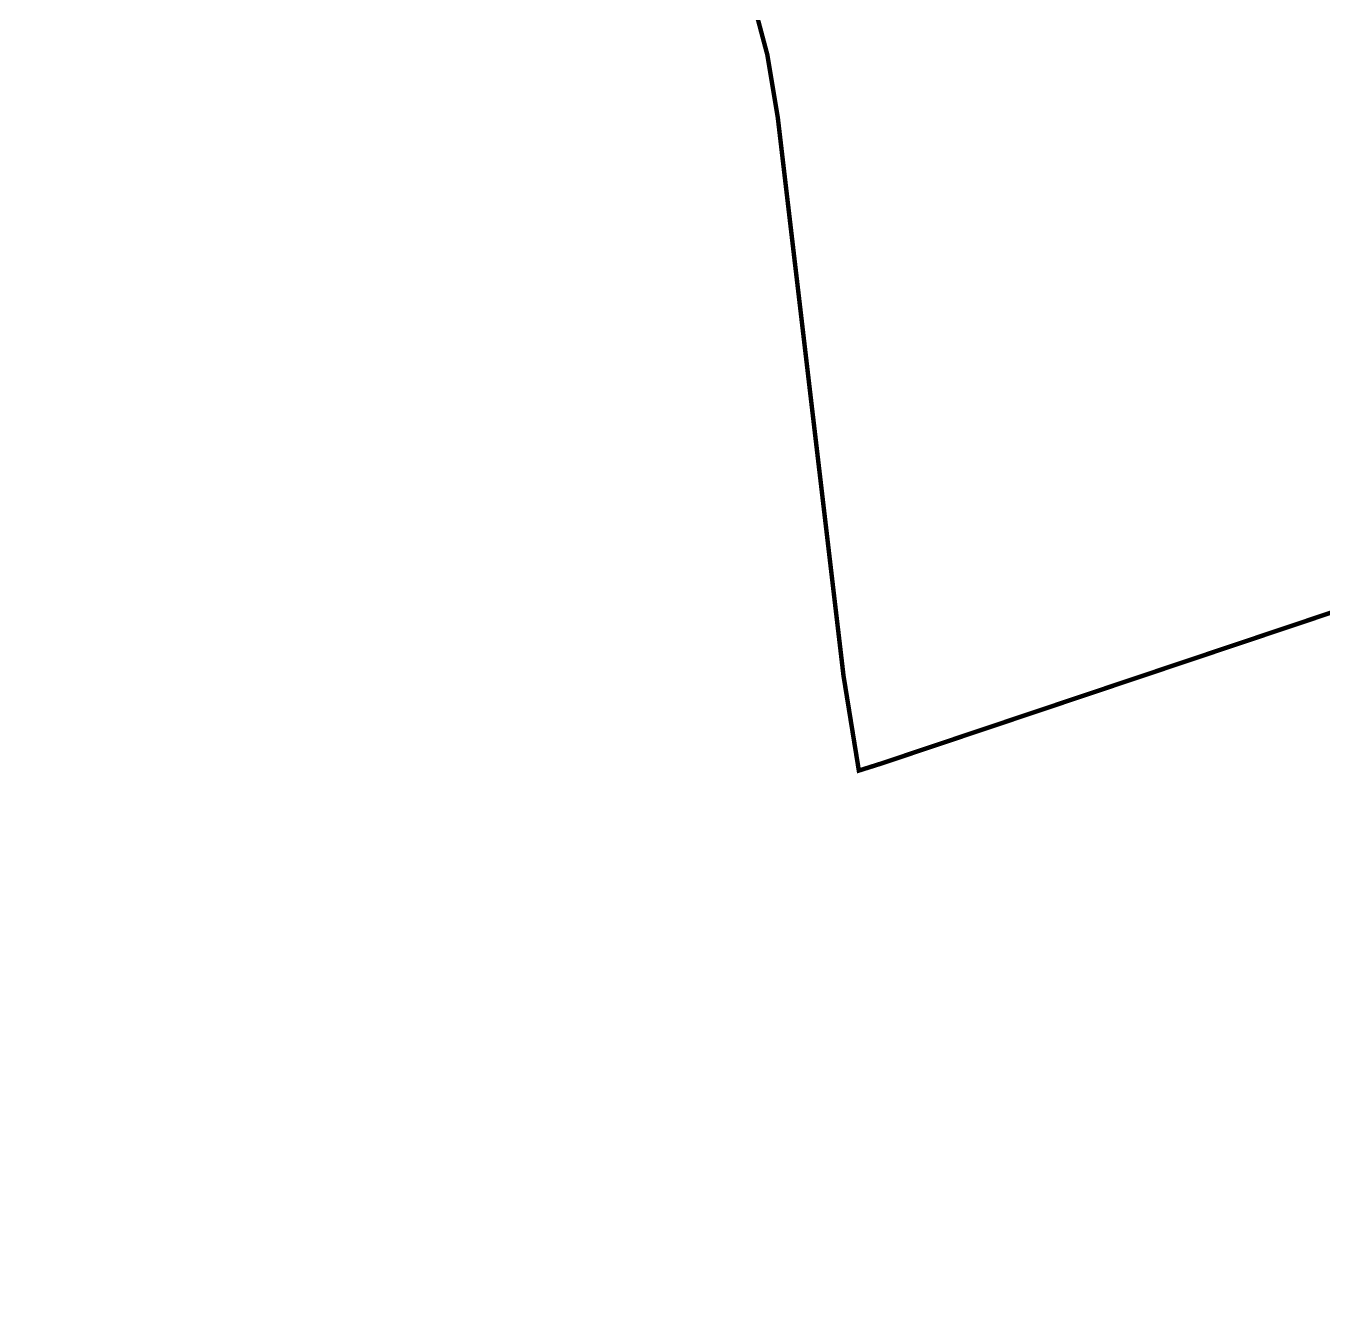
# Model space of a CAD drawing. Header units: millimetres. Extents: x 567980 to 569430, y 2065777 to 2066666.
# Drawn here: x 568005.6 to 568297.7, y 2065777 to 2066066 of the extents above; entities that cross this region are included whole.
import ezdxf
from ezdxf.enums import TextEntityAlignment as Align
from ezdxf.xclip import XClip

# ---------------------------------------------------------------- set-up
doc = ezdxf.new("R2010")
doc.units = ezdxf.units.MM
for name, pattern in [('ACAD_ISO10W100', [18.5, 12, -3, 0.5, -3]), ('CENTER', [3, 1.5, -0.5, 0.5, -0.5]), ('DOT', [0.25, 0, -0.25]), ('HIDDEN', [0.75, 0.5, -0.25])]:
    doc.linetypes.add(name, pattern=pattern)
for name, color, linetype, lineweight in [('boDnv', 54, 'Continuous', 25), ('datKeSog', 251, 'Continuous', 13), ('datMatNc', 150, 'Continuous', 13)]:
    doc.layers.add(name, color=color, linetype=linetype, lineweight=lineweight)
for name, color, linetype in [('BoThamCo', 94, 'Continuous'), ('ChiaLo', 128, 'CENTER'), ('ddc', 32, 'Continuous'), ('ghi_chu', 7, 'Continuous'), ('hatchViaHe+LogDg', 129, 'Continuous'), ('LogDg', 7, 'Continuous'), ('QH', 7, 'Continuous'), ('RANHGIOI', 2, 'HIDDEN'), ('TimDg', 222, 'Continuous'), ('ViaHeS', 32, 'Continuous')]:
    doc.layers.add(name, color=color, linetype=linetype)
doc.styles.add('ARIALB', font='', dxfattribs={"width": 0.75})
doc.styles.add('avantH', font='', dxfattribs={"height": 10})
doc.styles.add('avh', font='')
doc.styles.add('rms', font='romans.shx', dxfattribs={"width": 0.7, "bigfont": 'vns.shx'})
doc.styles.get('ARIALB').set_extended_font_data('.VnArialH', bold=True)
doc.styles.get('avantH').set_extended_font_data('.VnAvantH')
doc.styles.get('avh').set_extended_font_data('.VnAvantH')
doc.linetypes.add('ADL', pattern='A,0.125,-0.15,["++",rms,S=0.5,R=0,X=0,Y=-0.2245],-1.35,1.125', length=2.75)

# ---------------------------------------------------------------- blocks, each defined once
blk = doc.blocks.new('moc')
at = {"layer": 'QH', "linetype": 'Continuous'}
h = blk.add_hatch(color=7, dxfattribs=at)
h.paths.add_polyline_path([(0, 0), (0.529, 0, 0.414214), (0, 0.529)])
h.paths.add_polyline_path([(-0.529, 0, 0.414214), (0, -0.529), (0, 0)])
for p, q in [((0, 0.706), (0, -0.706)), ((-0.706, 0), (0.706, 0))]:
    blk.add_line(p, q, dxfattribs=at)
blk.add_circle((0, 0), 0.529, dxfattribs=at)
blk = doc.blocks.new('sl')
at = {"layer": 'ghi_chu', "color": 158}
blk.add_circle((0, 0), 5.75, dxfattribs=at)
at = {"color": 158, "linetype": 'DOT'}
blk.add_wipeout([(0, 5.75), (0.97, 5.67), (1.86, 5.44), (2.47, 5.19), (3.13, 4.82), (3.79, 4.32), (4.43, 3.67), (4.91, 2.99), (5.2, 2.45), (5.53, 1.57), (5.7, 0.77), (5.75, 0), (5.69, -0.85), (5.5, -1.69), (5.23, -2.38), (4.83, -3.13), (4.38, -3.72), (3.93, -4.2), (2.99, -4.91), (2.42, -5.22), (1.54, -5.54), (0.63, -5.72), (0, -5.75), (-0.86, -5.69), (-1.59, -5.52), (-2.41, -5.22), (-3.14, -4.82), (-3.72, -4.39), (-4.31, -3.8), (-4.85, -3.09), (-5.21, -2.43), (-5.52, -1.6), (-5.69, -0.85), (-5.75, 0), (-5.66, 1.01), (-5.49, 1.72), (-5.12, 2.62), (-4.44, 3.66), (-3.55, 4.52), (-2.72, 5.07), (-1.72, 5.49), (-0.8, 5.69)], dxfattribs=at).dxf.layer = 'ghi_chu'
at = {"layer": 'ghi_chu', "color": 32}
for points in [[(-5.12, 2), (5.12, 2)], [(-5.41, -1), (5.41, -1)], [(0, -1), (0, -5.5)]]:
    blk.add_lwpolyline(points, dxfattribs=at)
at = {"layer": 'ghi_chu'}
blk.add_circle((0, 0), 5.5, dxfattribs=at)
at = {"layer": 'ghi_chu', "style": 'avh'}
for tag, height, p in [('SOLO', 1.25, (0, 2.51)), ('DT', 1.5, (-0.01, -0.49))]:
    blk.add_attdef(tag, text='', height=height, dxfattribs=at).set_placement(p, align=Align.CENTER)
blk.add_attdef('MD', text='', height=1.25, dxfattribs=at).set_placement((-0.5, -3), align=Align.RIGHT)
blk.add_attdef('TC', (0.5, -3.02), '', height=1.25, dxfattribs=at)
blk = doc.blocks.new('NEN')
at = {"layer": 'hatchViaHe+LogDg'}
for points in [[(-587.07, -537.11), (-584.48, -545.31), (-606.55, -524.3), (-600.51, -494.52), (-597.92, -502.71), (-594.8, -501.73), (-583.95, -536.13)], [(-582.64, -497.93), (-571.82, -532.26), (-576.47, -533.81), (-587.33, -499.41)], [(-423.49, -534.16), (-413.11, -528.13), (-412.27, -529.54), (-422.66, -535.57)], [(-410.42, -532.74), (-407.94, -531.3), (-413.17, -540.01), (-423.29, -540.22), (-420.82, -538.78), (-421.37, -537.84), (-410.97, -531.8)], [(-492.49, -566.38), (-480.64, -564.47), (-480.36, -566.08), (-492.23, -568)], [(-479.78, -569.73), (-476.95, -569.28), (-484.95, -575.54), (-494.48, -572.11), (-491.65, -571.65), (-491.83, -570.57), (-479.96, -568.66)], [(-527.48, -584.89), (-513.26, -580.13), (-512.58, -582.06), (-526.83, -586.83)], [(-511.13, -586.45), (-507.73, -585.31), (-516.32, -594.66), (-528.77, -592.36), (-525.38, -591.22), (-525.81, -589.93), (-511.56, -585.15)]]:
    blk.add_hatch(color=158, dxfattribs=at).paths.add_polyline_path(points)
at = {"layer": 'boDnv', "color": 10, "linetype": 'ADL', "ltscale": 0.25}
for points in [[(-347.1, -371.65), (-345.68, -362.91), (-347.58, -344.59), (-352.44, -342.85), (-372.52, -344.35), (-379.45, -332.8), (-383.47, -322.51), (-384.01, -317.59), (-384.91, -299.69), (-388.86, -282.5), (-395.14, -262.66), (-392.97, -248.87), (-390.25, -245.23), (-399.67, -212.94), (-398.65, -203.5), (-393.52, -200.09), (-393.8, -199.24), (-399.36, -196.52), (-406.93, -199.16), (-425.15, -208.88), (-427.48, -212.81), (-426.6, -303.43), (-428.53, -349.46), (-429.6, -396.96, 0.463367), (-427.32, -398.98), (-397.84, -394.76, -0.209295), (-388.18, -397.43), (-380.8, -403.44, -0.127242), (-370.85, -416.95), (-367.12, -426.23), (-356.52, -422.67), (-355.85, -414.68), (-354.14, -406.66), (-352.87, -394.65), (-350.55, -392.42), (-348.55, -382.98)], [(-435.97, -312.18, 0.428671), (-437.98, -310.1), (-474.05, -310.35, 0.027762), (-480.3, -310.75), (-480.93, -327.41), (-487.25, -343.55), (-486.1, -355.05), (-460.93, -352.53), (-449.03, -352.78), (-439.98, -353.69), (-437.58, -351.56), (-437.53, -349.17)], [(-437.85, -363.4), (-440.24, -360.69), (-449.45, -359.78), (-460.65, -359.54), (-485.8, -362.06), (-505.22, -368.07), (-507.34, -371.32), (-503.05, -407.8, 0.384944), (-501.03, -409.56), (-496.6, -409.49, 0.038381), (-481.87, -408.12), (-440.31, -401, 0.35895), (-438.65, -399.07)], [(-377.34, -419.56, 0.127242), (-385.21, -408.87), (-392.6, -402.86, 0.209295), (-396.85, -401.69), (-428.14, -406.17, 0.366712), (-429.85, -408.1), (-429.97, -413.08), (-428.93, -436.71), (-428.11, -444.4), (-425.75, -445.91), (-373.77, -428.46)], [(-438.97, -413.18), (-438.9, -410.27, 0.471725), (-441.24, -408.26), (-480.69, -415.02, -0.038381), (-496.49, -416.49), (-499.8, -416.54, 0.444101), (-501.75, -418.78), (-498.01, -450.57), (-496.01, -462.95), (-489.05, -467.15), (-439.03, -450.36), (-436.88, -447.02), (-437.91, -437.38)]]:
    blk.add_lwpolyline(points, format="xyb", close=True, dxfattribs=at)
at = {"layer": 'BoThamCo'}
for points in [[(-487.47, -288.77), (-490.85, -282.91), (-520.3, -295.23, -0.020962), (-516.75, -308.16, -0.000011), (-516.75, -308.16, 0.399729), (-513.3, -310.44), (-484.63, -305.32, -0.010343), (-482.07, -304.92)], [(-190.08, -385.01), (-478.59, -481.84, 0.414214), (-479.06, -482.79), (-478.43, -484.68, 0.414214), (-477.48, -485.15), (-188.97, -388.33, 1)], [(-523.18, -497), (-522.58, -498.91, 0.414214), (-521.64, -499.4), (-509.24, -495.49, 0.414214), (-508.75, -494.55), (-509.35, -492.64, 0.414214), (-510.29, -492.15), (-522.69, -496.06, 0.414214)], [(-558.5, -511.03, 0.414214), (-558.02, -510.09), (-558.62, -508.18, 0.414214), (-559.56, -507.69), (-572.99, -511.92), (-571.94, -515.26)]]:
    blk.add_lwpolyline(points, format="xyb", close=True, dxfattribs=at)
blk.add_lwpolyline([(-487, -356.15), (-488.27, -343.41), (-481.93, -327.2), (-481.27, -309.86, 0.010892), (-483.75, -310.25), (-512.25, -315.33, 0.409009), (-514.68, -318.76, -0.01039), (-513.77, -325.34), (-509.67, -360.11), (-506.47, -362.17), (-487, -356.15)], format="xyb", dxfattribs=at)
at = {"layer": 'ChiaLo', "ltscale": 5}
for points in [[(-525.86, -297.55), (-490.85, -282.91), (-487.47, -288.77), (-481.26, -307.34)], [(-481.18, -307.33), (-481.93, -327.2), (-488.27, -343.41), (-486.49, -361.23)]]:
    blk.add_lwpolyline(points, dxfattribs=at)
at = {"layer": 'datKeSog'}
for points in [[(-645.6, 117.91), (-648.72, 114.89), (-657.61, -108.51, 0.144979), (-644.71, -159.44), (-560.23, -301.62, -0.120799), (-534.62, -397.06), (-532.94, -474.2), (-529.89, -476.39), (-531.62, -397, 0.12086), (-557.62, -300.13), (-642.13, -157.9, -0.144979), (-654.61, -108.63)], [(-510.89, -452.36), (-525.68, -326.75, 0.11987), (-550.05, -261.17), (-596.73, -192.13), (-609.77, -168.64, -0.039408), (-618.32, -149.89), (-623.24, -136.39, -0.128574), (-629.43, -70.4), (-624.28, -38.95), (-619.11, 11.76, 0.031267), (-616.75, 35.89), (-614.06, 112.2), (-613.93, 116.14), (-616.83, 119.12), (-617.06, 112.3), (-619.75, 35.99, -0.031383), (-622.09, 12.16), (-627.25, -38.56), (-632.39, -69.91, 0.128574), (-626.06, -137.41), (-621.14, -150.91, 0.039408), (-612.39, -170.1), (-599.29, -193.7), (-552.54, -262.85, -0.11987), (-528.66, -327.1), (-513.86, -452.78), (-510.89, -471.18), (-508.48, -467.28)]]:
    blk.add_lwpolyline(points, format="xyb", close=True, dxfattribs=at)
at = {"layer": 'datMatNc'}
blk.add_lwpolyline([(-513.86, -452.78), (-528.66, -327.1, 0.11987), (-552.54, -262.85), (-599.29, -193.7), (-612.39, -170.1, -0.039408), (-621.14, -150.91), (-626.06, -137.41, -0.128574), (-632.39, -69.91), (-627.25, -38.56), (-622.09, 12.16, 0.031383), (-619.75, 35.99), (-617.06, 112.3), (-616.83, 119.12), (-620.7, 123.08), (-640.4, 122.94), (-645.6, 117.91), (-654.61, -108.63, 0.144979), (-642.13, -157.9), (-557.62, -300.13, -0.12086), (-531.62, -397), (-529.89, -476.39), (-525.14, -479.79), (-514.04, -476.29), (-510.89, -471.18)], format="xyb", close=True, dxfattribs=at)
at = {"layer": 'ddc'}
for points in [[(-346.11, -371.79), (-344.67, -362.94), (-346.65, -343.86), (-352.31, -341.83), (-371.98, -343.31), (-378.55, -332.36), (-382.49, -322.27), (-383.02, -317.51), (-383.92, -299.55), (-387.89, -282.23), (-394.12, -262.59), (-392.02, -249.27), (-389.15, -245.43), (-398.66, -212.85), (-397.71, -204.07), (-392.32, -200.5), (-392.99, -198.53), (-399.3, -195.44), (-407.34, -198.25), (-425.87, -208.13), (-428.49, -212.54), (-427.6, -303.41), (-429.53, -349.43), (-430.6, -396.93, 0.463367), (-427.18, -399.97), (-397.7, -395.75, -0.209295), (-388.81, -398.21), (-381.43, -404.22, -0.127242), (-371.77, -417.33), (-367.7, -427.48), (-355.58, -423.41), (-354.86, -414.83), (-353.15, -406.81), (-351.91, -395.12), (-349.63, -392.93), (-347.57, -383.15)], [(-434.97, -312.22, 0.428671), (-437.99, -309.1), (-474.05, -309.35, 0.031488), (-481.27, -309.86), (-481.93, -327.2), (-488.27, -343.41), (-487, -356.15), (-460.89, -353.54), (-449.09, -353.78), (-439.64, -354.72), (-436.59, -352.02), (-436.53, -349.2)], [(-436.84, -363.03), (-439.76, -359.74), (-449.39, -358.78), (-460.69, -358.54), (-486, -361.07), (-505.86, -367.22), (-508.38, -371.08), (-504.04, -407.92, 0.384944), (-501.01, -410.56), (-496.59, -410.49, 0.038381), (-481.71, -409.1), (-440.14, -401.98, 0.35895), (-437.65, -399.09)], [(-376.42, -419.19, 0.127242), (-384.58, -408.1), (-391.97, -402.09, 0.209295), (-396.99, -400.7), (-428.28, -405.18, 0.366712), (-430.85, -408.08), (-430.97, -413.09), (-429.93, -436.78), (-429.05, -444.98), (-425.89, -447.01), (-372.45, -429.07)], [(-437.97, -413.17), (-437.9, -410.3, 0.471725), (-441.41, -407.27), (-480.86, -414.03, -0.038381), (-496.51, -415.49), (-499.82, -415.55, 0.444101), (-502.75, -418.9), (-499, -450.7), (-496.93, -463.56), (-489.17, -468.25), (-438.38, -451.2), (-435.85, -447.26), (-436.91, -437.31)]]:
    blk.add_lwpolyline(points, format="xyb", close=True, dxfattribs=at)
at = {"layer": 'LogDg'}
for points in [[(34.3, -348.77, -0.124666), (14.11, -339.77, 0.262937), (-5.33, -336.77, -0.009345), (-40.96, -349.47), (-145.87, -384.68, 0.405257), (-155.46, -403.23), (-146.56, -432.72), (-158.05, -436.19), (-166.57, -407.94, 0.423227), (-185.7, -398.05), (-272.08, -427.04, 0.40652), (-277.18, -436.96), (-262.95, -483.4), (-271.55, -486.03), (-285.59, -440.23, 0.421949), (-295.79, -434.99), (-422.26, -477.44, 0.346831), (-427.68, -485.73), (-426.66, -497.25, 0.109851), (-417.21, -527.05), (-422.4, -530.06, -0.109851), (-432.64, -497.78), (-433.19, -491.51, 0.484967), (-443.71, -484.63), (-484.2, -498.22, 0.36701), (-492.23, -511.51), (-484.4, -560.01), (-490.33, -560.97), (-497.43, -516.92, 0.457512), (-512.89, -507.39), (-525.34, -511.31, 0.375227), (-533.55, -524.8, 0.049445), (-523.25, -562.12), (-518.4, -576.58), (-525.52, -578.96), (-530.31, -564.66, -0.044276), (-540.22, -530.04, 0.448349), (-555.61, -520.86), (-568.85, -525.04), (-576.07, -502.15), (-552.39, -494.68, 0.333336), (-544, -482.98), (-545.86, -397.31, 0.120559), (-570, -307.2), (-621.98, -219.71, 0.334943), (-635.36, -214.24), (-686.93, -227.85), (-689.8, -216.98), (-647.96, -205.93, 0.498191), (-640.7, -188.2), (-654.38, -165.18, -0.144979), (-668.85, -108.06), (-659.85, 118.23, 0.428088), (-671.92, 130.71), (-689.22, 130.58), (-689.3, 141.83), (-670.34, 141.97, 0.400474), (-658.44, 153.49), (-657.83, 168.9), (-656.06, 189.37), (-648.59, 188.73), (-650.34, 168.43), (-650.89, 154.68, 0.425345), (-638.92, 142.2), (-621.61, 142.33, 0.402651), (-609.71, 153.94), (-609.39, 163.86, -0.019867), (-608.23, 179.94), (-606.8, 192.65), (-600.84, 191.98), (-602.26, 179.27, 0.019867), (-603.39, 163.66), (-603.68, 154.8, 0.425871), (-591.59, 142.41), (-548.36, 142.73), (-548.28, 131.48), (-592.89, 131.16, 0.401789), (-604.79, 119.58), (-607.75, 35.57, -0.005984), (-607.98, 30.72, 0.462462), (-599.18, 22.29), (-555.38, 26.8), (-554.76, 20.83), (-603.24, 15.84, 0.355613), (-610.38, 8.69), (-613.79, -24.84, 0.475348), (-605.01, -33.61), (-508.27, -23.64, 0.016072), (-476.81, -19.37, 0.37392), (-470.14, -11.26), (-470.7, 9.35), (-464.71, 9.51), (-464.24, -7.65, 0.461916), (-454.75, -15.29), (-421.58, -8.99, 0.020567), (-382.01, 0.22), (-299.76, 22.96, 0.415004), (-292.8, 35.29), (-296.97, 50.22), (-285.41, 53.45), (-281.22, 38.44, 0.413423), (-268.92, 31.49), (-169.97, 58.86, 0.427702), (-164.5, 69.05), (-169.62, 84.75), (-163.92, 86.62), (-158.48, 69.96, 0.400853), (-148.74, 64.73), (-123.9, 71.6, 0.437327), (-113.79, 91.17), (-114.46, 93.01), (-128.55, 136.15), (-105.74, 143.6), (-91.77, 100.83), (-90.91, 98.47, 0.429754), (-70.96, 89.77, 0.001079), (-63.93, 92.77, 0.001474), (-62.34, 93.45), (-47.53, 99.91, 0.386536), (-43.13, 109.73), (-48.3, 125.57), (-42.6, 127.44), (-38.08, 113.59, 0.442444), (-27.27, 108.74), (111.62, 169.28, 0.414214), (115.75, 179.81), (109.36, 194.48), (114.86, 196.88), (121.25, 182.21, 0.414214), (131.78, 178.07), (252.97, 230.89), (276.87, 241.31), (291.58, 249.06, 0.419837), (295.27, 261.37), (290.95, 269.2), (301.46, 274.99), (306.06, 266.65, 0.408717), (318.14, 263.03), (326.55, 267.46), (332.15, 256.84), (324.23, 252.66, 0.419466), (320.55, 240.35), (397.09, 101.52, 0.433643), (408.41, 98.65), (440.79, 119.39), (444.02, 114.33), (410.43, 92.81, 0.395048), (407.74, 82.21), (451.06, 3.64, -0.005576), (472.22, -35.78, 0.422017), (490.07, -41.12), (502.99, -33.92), (514.67, -54.89), (500.3, -62.89, 0.404193), (495.05, -80.18), (502.5, -94.71), (491.82, -100.19), (485.09, -87.06, 0.424556), (467.19, -81.64), (316.16, -165.91), (307.21, -171.12, 0.396001), (304.07, -181.61), (326.15, -225.74), (318.1, -229.77), (296.73, -187.04, 0.432664), (285.55, -183.7), (178.07, -246.15, 0.389772), (174.86, -256.49), (194.1, -297.13), (188.68, -299.69), (170.23, -260.73, 0.439085), (158.98, -257.24), (145.5, -265.07, -0.013452), (97.7, -291.15, 0.262926), (86.85, -307.56, -0.162068), (76.02, -333.84, 0.270323), (72.32, -353.65), (79.98, -375.07), (57.38, -383.16), (49.72, -361.74, 0.270325), (34.3, -348.77)], [(-640.39, 130.94, 0.400474), (-652.29, 119.42), (-661.36, -108.36, 0.144979), (-647.93, -161.35), (-563.49, -303.48, -0.120721), (-538.37, -397.14), (-536.7, -473.63, 0.499997), (-521.1, -484.81), (-513.4, -482.38, 0.372201), (-505.16, -469.03), (-507.92, -451.95), (-522.7, -326.4, 0.11987), (-547.57, -259.49), (-594.17, -190.55), (-607.14, -167.19, -0.039408), (-615.5, -148.86), (-620.42, -135.36, -0.128574), (-626.46, -70.88), (-621.3, -39.35), (-616.14, 11.37, 0.031155), (-613.75, 35.78), (-611.06, 112.1), (-610.85, 118.68, 0.425871), (-622.93, 131.07), (-640.39, 130.94)], [(-389.97, -198.09, 0.41785), (-398.91, -193.71), (-407.94, -196.87), (-479.39, -234.97, 0.007183), (-483.2, -237.07), (-529.09, -263.25, 0.398341), (-532.27, -273.78, -0.086934), (-516.74, -325.7), (-501.97, -451.12), (-499.98, -463.48, 0.463047), (-484.31, -472.95), (-324.2, -419.21, 0.414214), (-319.16, -409.08), (-389.97, -198.09)], [(-190.16, -384.78), (-478.67, -481.6, 0.414214), (-479.3, -482.87), (-478.66, -484.76, 0.414214), (-477.4, -485.39), (-188.89, -388.57, 1), (-190.16, -384.78)], [(-523.42, -497.08), (-522.82, -498.99, 0.414214), (-521.56, -499.64), (-509.17, -495.73, 0.414214), (-508.51, -494.47), (-509.12, -492.57, 0.414214), (-510.37, -491.91), (-522.77, -495.82, 0.414214), (-523.42, -497.08)]]:
    blk.add_lwpolyline(points, format="xyb", dxfattribs=at)
at = {"layer": 'LogDg', "ltscale": 0.75}
for points in [[(-587.07, -537.11), (-584.48, -545.31), (-606.55, -524.3), (-600.51, -494.52), (-597.92, -502.71), (-594.8, -501.73), (-583.95, -536.13)], [(-582.64, -497.93), (-571.82, -532.26), (-576.47, -533.81), (-587.33, -499.41)], [(-410.42, -532.74), (-407.94, -531.3), (-413.17, -540.01), (-423.29, -540.22), (-420.82, -538.78), (-421.37, -537.84), (-410.97, -531.8)], [(-527.48, -584.89), (-513.26, -580.13), (-512.58, -582.06), (-526.83, -586.83)]]:
    blk.add_lwpolyline(points, close=True, dxfattribs=at)
at = {"layer": 'LogDg'}
blk.add_lwpolyline([(-558.43, -511.27, 0.414214), (-557.78, -510.01), (-558.38, -508.1, 0.414214), (-559.63, -507.45), (-573.06, -511.69), (-571.86, -515.5)], format="xyb", close=True, dxfattribs=at)
at = {"layer": 'LogDg', "ltscale": 0.75, "elevation": 0}
for points in [[(-423.49, -534.16), (-413.11, -528.13), (-412.27, -529.54), (-422.66, -535.57)], [(-492.49, -566.38), (-480.64, -564.47), (-480.36, -566.08), (-492.23, -568)], [(-479.78, -569.73), (-476.95, -569.28), (-484.95, -575.54), (-494.48, -572.11), (-491.65, -571.65), (-491.83, -570.57), (-479.96, -568.66)], [(-511.13, -586.45), (-507.73, -585.31), (-516.32, -594.66), (-528.77, -592.36), (-525.38, -591.22), (-525.81, -589.93), (-511.56, -585.15)]]:
    blk.add_lwpolyline(points, close=True, dxfattribs=at)
at = {"layer": 'RANHGIOI', "color": 1, "ltscale": 9, "const_width": 1}
blk.add_lwpolyline([(460, -51.3, 0.006594), (435.29, -5.05), (303.08, 234.77), (284.67, 225.08), (-55.99, 76.59), (-56.84, 76.22, -0.005137), (-90.74, 62.09), (-377.22, -17.13, -0.020567), (-418.23, -26.68), (-463.44, -35.26, -0.021218), (-506.42, -41.54), (-623.64, -53.62), (-626.46, -70.88, 0.128574), (-620.42, -135.36), (-615.5, -148.86, 0.039408), (-607.14, -167.19), (-594.17, -190.55), (-547.57, -259.49, -0.11987), (-522.7, -326.4), (-507.92, -451.95), (-504.47, -473.28), (-499.27, -471.64), (-50.48, -321.02, 0.050684), (130.42, -239.14), (301.32, -139.84)], format="xyb", close=True, dxfattribs=at)
at = {"layer": 'TimDg', "linetype": 'ACAD_ISO10W100', "ltscale": 0.75}
for points in [[(-602.12, 207.47), (-605.25, 179.61, 0.019867), (-606.39, 163.76), (-608.06, 112), (-610.75, 35.68, -0.031045), (-613.16, 10.98), (-618.33, -39.74), (-623.5, -71.37, 0.128574), (-617.6, -134.33), (-612.69, -147.83, 0.039408), (-604.52, -165.73), (-591.61, -188.98), (-545.08, -257.81, -0.11987), (-519.72, -326.05), (-504.94, -451.53), (-498.83, -489.44)], [(-466.8, -23.68), (-462.71, -88.74), (-450.67, -138.79, 0.027613), (-445.91, -154.65), (-441.38, -167.21, -0.021791), (-437.48, -179.68), (-433.93, -193.04, -0.062497), (-432.04, -206.98), (-431.1, -303.36), (-433.03, -349.32), (-434.47, -413.13), (-433.42, -437.04), (-430.18, -467.43)], [(-431.28, -306.55), (-474.07, -306.85, 0.042394), (-484.19, -307.78), (-521.54, -314.45)], [(-370, -428.47), (-374.09, -418.26, 0.127242), (-383, -406.16), (-390.39, -400.15, 0.209295), (-397.35, -398.22), (-434.32, -403.52), (-481.28, -411.57, -0.038381), (-496.55, -412.99), (-507.38, -413.17)]]:
    blk.add_lwpolyline(points, format="xyb", dxfattribs=at)
at = {"layer": 'ViaHeS', "elevation": 0}
blk.add_lwpolyline([(-483.36, -504.27), (-441.21, -490.12), (-436.03, -493.51), (-435.63, -498.04, 0.109851), (-424.99, -531.56), (-414.62, -525.54, -0.109851), (-423.67, -496.98), (-424.34, -489.45), (-420, -483.01), (-295.25, -441.14), (-289.04, -444.33), (-275.85, -487.35), (-258.64, -482.08), (-271.97, -438.6), (-268.7, -432.23), (-181.63, -403.01), (-172.97, -407.49), (-163.79, -437.92), (-140.81, -430.99), (-150.21, -399.85), (-145.6, -390.92), (-39.03, -355.15, 0.008545), (-6.24, -343.52, -0.249193), (12.38, -345.96, 0.09975), (30.77, -354.18, -0.256949), (45.21, -366.96), (51.73, -385.18), (85.63, -373.05), (79.11, -354.83, -0.256949), (82.17, -335.79, 0.136918), (92.61, -310.44, -0.249193), (103.31, -295.02, 0.012659), (148.51, -270.26), (162.16, -262.33), (168.62, -264.34), (185.97, -300.98), (196.81, -295.84), (179.03, -258.29), (181.22, -251.26), (287.38, -189.57), (293.94, -191.53), (314.07, -231.78), (330.17, -223.73), (309.54, -182.47), (311.62, -175.49), (319.13, -171.13), (408.28, -121.39), (412.27, -122.59), (434.35, -165.32), (442.35, -161.19), (420.14, -118.2), (421.38, -114.07), (470.33, -86.76), (479.64, -89.58), (486.48, -102.92), (507.84, -91.97), (500.5, -77.65), (503.42, -68.02), (517.59, -60.13), (500.08, -28.68), (486.97, -35.97), (477.62, -33.17, 0.0056), (456.31, 6.54), (412.32, 86.32), (414.12, 93.4), (444.83, 113.07), (439.98, 120.65), (409.77, 101.3), (403.14, 102.98), (327.71, 239.79), (330.52, 249.19), (334.95, 251.53), (323.75, 272.77), (318.93, 270.23), (309.35, 273.1), (306.71, 277.89), (285.7, 266.3), (288.11, 261.92), (285.3, 252.53), (274.27, 246.72), (129.39, 183.57), (122.81, 186.16), (117.61, 198.07), (106.61, 193.28), (111.81, 181.36), (109.22, 174.78), (26.33, 138.65), (-29.87, 114.15), (-36, 116.91), (-39.75, 128.37), (-51.15, 124.64), (-47.05, 112.09), (-50.09, 105.34), (-75.92, 94.08), (-84.51, 97.94), (-100.03, 145.47), (-134.25, 134.29), (-118.66, 86.53), (-123.23, 78.01), (-150.26, 70.53), (-156.63, 73.95), (-161.07, 87.55), (-172.48, 83.82), (-168.21, 70.75), (-171.47, 64.67), (-269.55, 37.54), (-275.71, 41.03), (-279.63, 55.06), (-302.75, 48.6), (-298.84, 34.63), (-302.32, 28.48), (-383.61, 6, -0.020567), (-422.7, -3.1), (-456.25, -9.47), (-461.3, -5.4), (-461.71, 9.6), (-473.7, 9.27), (-473.24, -7.64), (-478.03, -13.49, -0.015955), (-508.88, -17.67), (-606.15, -27.69), (-610.61, -23.23), (-607.49, 7.46), (-602.01, 12.95), (-554.45, 17.85), (-555.68, 29.79), (-600.45, 25.17), (-605.04, 29.65, 0.007073), (-604.76, 35.47), (-601.91, 116.09), (-594.67, 123.14), (-548.22, 123.48), (-548.42, 150.73), (-593.42, 150.4), (-600.49, 157.35, -0.027886), (-599.28, 178.94), (-597.86, 191.65), (-609.78, 192.99), (-611.21, 180.28, 0.019867), (-612.39, 163.96), (-612.6, 157.39), (-619.82, 150.34), (-639.32, 150.2), (-647, 158.13), (-646.6, 168.2), (-644.85, 188.41), (-659.8, 189.7), (-661.57, 169.14), (-662.01, 158.02), (-670.33, 149.97), (-689.36, 149.83), (-689.16, 122.58), (-671.42, 122.71), (-663.74, 114.78), (-672.6, -107.91, 0.144979), (-657.6, -167.1), (-644.69, -188.84), (-648.34, -197.76), (-691.84, -209.24), (-684.89, -235.59), (-633.86, -222.12), (-622.04, -226.95), (-573.26, -309.06, -0.120474), (-549.61, -397.39), (-547.84, -478.9), (-555.3, -489.31), (-577.88, -496.43), (-567.05, -530.76), (-552.74, -526.25), (-543.71, -531.72, 0.042979), (-533.84, -565.93), (-529.07, -580.15), (-514.85, -575.39), (-519.72, -560.85, -0.045576), (-529.32, -527.17), (-523.01, -516.87), (-508.25, -512.21), (-500.46, -517.02), (-493.29, -561.45), (-481.44, -559.53), (-488.88, -513.41), (-483.36, -504.27)], format="xyb", dxfattribs=at)
at = {"layer": 'ViaHeS'}
blk.add_lwpolyline([(-640.4, 122.94), (-648.72, 114.89), (-657.61, -108.51, 0.144979), (-644.71, -159.44), (-560.23, -301.62, -0.120799), (-534.62, -397.06), (-532.94, -474.2), (-525.14, -479.79), (-514.04, -476.29), (-508.48, -467.28), (-510.89, -452.36), (-525.68, -326.75, 0.11987), (-550.05, -261.17), (-596.73, -192.13), (-609.77, -168.64, -0.039408), (-618.32, -149.89), (-623.24, -136.39, -0.128574), (-629.43, -70.4), (-624.28, -38.95), (-619.11, 11.76, 0.031267), (-616.75, 35.89), (-614.06, 112.2), (-613.93, 116.14), (-620.7, 123.08)], format="xyb", close=True, dxfattribs=at)
for points in [[(-367.7, -427.48), (-371.77, -417.33, 0.127242), (-381.43, -404.22), (-388.81, -398.21, 0.209295), (-397.7, -395.75), (-427.18, -399.97, -0.463367), (-430.6, -396.93), (-429.53, -349.43), (-427.6, -303.41), (-428.49, -212.54), (-425.87, -208.13), (-407.34, -198.25), (-399.3, -195.44), (-392.99, -198.53), (-322.96, -407.19), (-326.11, -413.52), (-367.7, -427.48)], [(-516.75, -308.16, 0.399729), (-513.3, -310.44), (-484.63, -305.32, -0.042394), (-474.09, -304.35), (-437.6, -304.09, 0.415), (-434.62, -301.06), (-435.45, -216.25), (-438.13, -214.66), (-478.69, -236.29, 0.007183), (-482.46, -238.37), (-528.15, -264.45), (-530.15, -271.34, -0.061452), (-516.75, -308.16)], [(-514.68, -318.76, -0.01039), (-513.77, -325.34), (-509.67, -360.11), (-506.47, -362.17), (-487, -356.15), (-460.89, -353.54), (-449.09, -353.78), (-439.64, -354.72), (-436.59, -352.02), (-436.53, -349.2), (-434.97, -312.22, 0.428671), (-437.99, -309.1), (-474.05, -309.35, 0.042394), (-483.75, -310.25), (-512.25, -315.33, 0.409009), (-514.68, -318.76)], [(-437.65, -399.09, -0.35895), (-440.14, -401.98), (-481.71, -409.1, -0.038381), (-496.59, -410.49), (-501.01, -410.56, -0.384944), (-504.04, -407.92), (-508.38, -371.08), (-505.86, -367.22), (-486, -361.07), (-460.69, -358.54), (-449.39, -358.78), (-439.76, -359.74), (-436.84, -363.03), (-437.65, -399.09)], [(-372.45, -429.07), (-376.42, -419.19, 0.127242), (-384.58, -408.1), (-391.97, -402.09, 0.209295), (-396.99, -400.7), (-428.28, -405.18, 0.366712), (-430.85, -408.08), (-430.97, -413.09), (-429.93, -436.78), (-429.05, -444.98), (-425.89, -447.01), (-372.45, -429.07)], [(-441.41, -407.27), (-480.86, -414.03, -0.038381), (-496.51, -415.49), (-499.82, -415.55, 0.444101), (-502.75, -418.9), (-499, -450.7), (-496.93, -463.56), (-489.17, -468.25), (-438.38, -451.2), (-435.85, -447.26), (-436.91, -437.31), (-437.97, -413.17), (-437.9, -410.3, 0.471725), (-441.41, -407.27)]]:
    blk.add_lwpolyline(points, format="xyb", dxfattribs=at)
at = {"layer": 'QH', "xscale": 3, "yscale": 3, "zscale": 3}
for p in [(-522.7, -326.4), (-507.92, -451.95), (-504.47, -473.28)]:
    blk.add_blockref('moc', p, dxfattribs=at)
at = {"layer": 'ghi_chu', "style": 'avantH', "width": 0.85}
blk.add_text('®\xadêng trÇn nguyªn h·n (kÐo dµi - qh 36m)', height=3.5, rotation=18.5515, dxfattribs=at).set_placement((-402.52, -487.69, 0))
at = {"layer": 'ghi_chu', "style": 'avantH'}
blk.add_text('®i khu c«ng nghiÖp vsip', height=3.5, rotation=17.5047, dxfattribs=at).set_placement((-610.9, -490.03))
at = {"layer": 'QH', "style": 'ARIALB', "width": 0.75}
for s, p in [('10', (-531.79, -328.81, -2.25)), ('9', (-514.3, -454.8, -2.25)), ('8', (-511.06, -477.12, -2.25))]:
    blk.add_text(s, height=3.5, dxfattribs=at).set_placement(p)
at = {"layer": 'ghi_chu'}
ref = blk.add_blockref('sl', (-459.95, -331.73), dxfattribs=at)
ref.add_attrib('DT', '2187.78', dxfattribs={"height": 1.8, "style": 'avh'}).set_placement((-459.97, -332.22), align=Align.CENTER)
ref.add_attrib('MD', '50-60', dxfattribs={"height": 1.5, "style": 'avh', "width": 0.75}).set_placement((-460.46, -334.73), align=Align.RIGHT)
ref.add_attrib('TC', '1-4', (-459.45, -334.75), dxfattribs={"height": 1.5, "style": 'avh'})
ref.add_attrib('SOLO', 'oc-07', dxfattribs={"height": 1.8, "style": 'avh'}).set_placement((-459.95, -329.22), align=Align.CENTER)
ref = blk.add_blockref('sl', (-471.56, -382.92), dxfattribs=at)
ref.add_attrib('DT', '3177.25', dxfattribs={"height": 1.8, "style": 'avh'}).set_placement((-471.58, -383.42), align=Align.CENTER)
ref.add_attrib('MD', '50-60', dxfattribs={"height": 1.5, "style": 'avh', "width": 0.75}).set_placement((-472.07, -385.92), align=Align.RIGHT)
ref.add_attrib('TC', '1-4', (-471.06, -385.94), dxfattribs={"height": 1.5, "style": 'avh'})
ref.add_attrib('SOLO', 'oc-08', dxfattribs={"height": 1.8, "style": 'avh'}).set_placement((-471.56, -380.42), align=Align.CENTER)
ref = blk.add_blockref('sl', (-407.59, -422.33), dxfattribs=at)
ref.add_attrib('DT', '1890.14', dxfattribs={"height": 1.8, "style": 'avh'}).set_placement((-407.61, -422.82), align=Align.CENTER)
ref.add_attrib('MD', '50-60', dxfattribs={"height": 1.5, "style": 'avh', "width": 0.75}).set_placement((-408.09, -425.32), align=Align.RIGHT)
ref.add_attrib('TC', '1-4', (-407.09, -425.35), dxfattribs={"height": 1.5, "style": 'avh'})
ref.add_attrib('SOLO', 'oc-11', dxfattribs={"height": 1.8, "style": 'avh'}).set_placement((-407.59, -419.82), align=Align.CENTER)
ref = blk.add_blockref('sl', (-466.69, -434.14), dxfattribs=at)
ref.add_attrib('DT', '3066.81', dxfattribs={"height": 1.8, "style": 'avh'}).set_placement((-466.71, -434.63), align=Align.CENTER)
ref.add_attrib('MD', '50-60', dxfattribs={"height": 1.5, "style": 'avh', "width": 0.75}).set_placement((-467.19, -437.14), align=Align.RIGHT)
ref.add_attrib('TC', '1-4', (-466.19, -437.16), dxfattribs={"height": 1.5, "style": 'avh'})
ref.add_attrib('SOLO', 'oc-09', dxfattribs={"height": 1.8, "style": 'avh'}).set_placement((-466.69, -431.63), align=Align.CENTER)

msp = doc.modelspace()

# ---------------------------------------------------------------- linework, layer by layer
at = {"layer": 'Defpoints', "color": 1, "ltscale": 9, "const_width": 1}
msp.add_lwpolyline([(568982.15, 2066596.77), (568641.49, 2066448.28), (568640.64, 2066447.92, -0.005137), (568606.74, 2066433.79), (568320.26, 2066354.56, -0.020567), (568279.26, 2066345.02), (568234.04, 2066336.44, -0.021218), (568191.06, 2066330.16), (568073.84, 2066318.08), (568071.02, 2066300.81, 0.128574), (568077.06, 2066236.34), (568081.98, 2066222.84, 0.039408), (568090.34, 2066204.51), (568103.31, 2066181.14), (568149.91, 2066112.2, -0.11987), (568174.78, 2066045.3), (568189.56, 2065919.75), (568193.01, 2065898.42), (568198.21, 2065900.06), (568647, 2066050.67, 0.050684), (568827.91, 2066132.56), (568998.8, 2066231.85)], format="xyb", dxfattribs=at)

# ---------------------------------------------------------------- next in the draw order: block references
at = {"layer": 'boDnv', "extrusion": (-2.4685e-06, 4.62064e-06, 1)}
ref = msp.add_blockref('NEN', (568697.48, 2066371.7, 8.14), dxfattribs=at)
XClip(ref).set_block_clipping_path([(-95.7748162709, -416.20828746), (591.9650857092, 169.550739368)])

doc.saveas('drawing.dxf')
